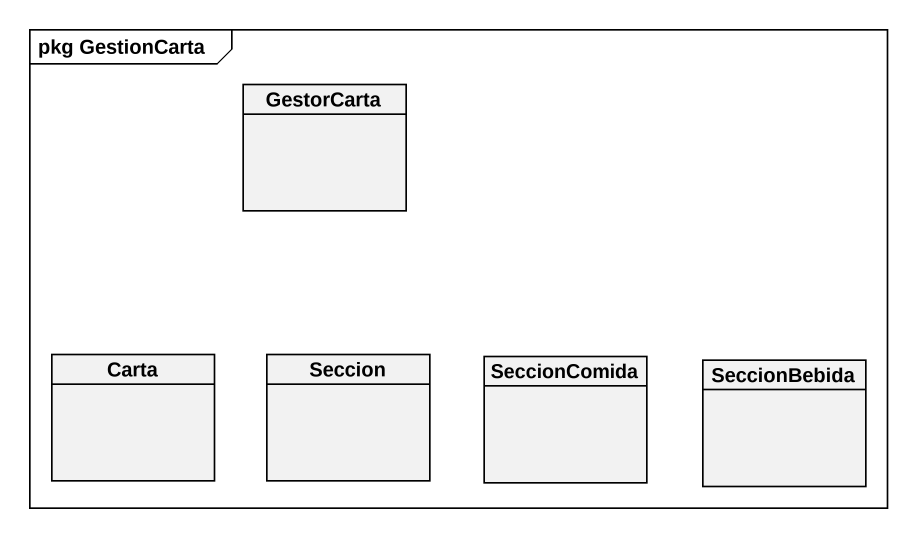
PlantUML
@startuml
mainframe pkg GestionCarta
hide circle
hide empty members
class GestorCarta
class Carta
class Seccion
class SeccionComida
class SeccionBebida
@enduml
